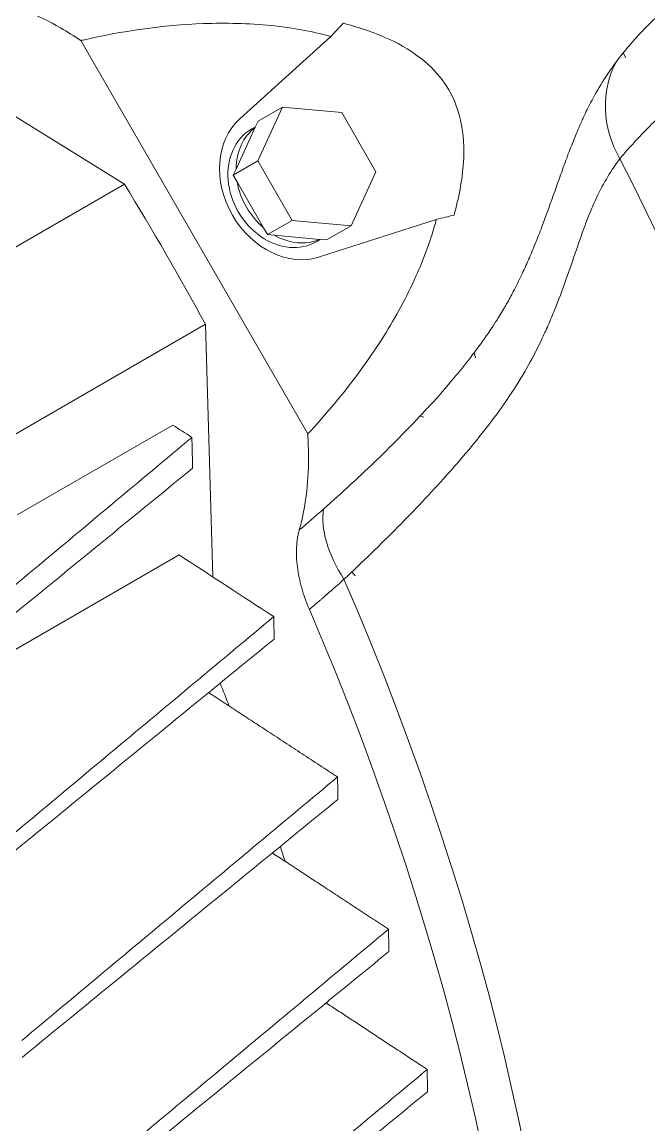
# Model space of a CAD drawing. Header units: millimetres. Extents: x -2122 to 22797, y 3569 to 89276.
# Drawn here: x 11081.6 to 11197.8, y 80718.7 to 80923 of the extents above; entities that cross this region are included whole.
import ezdxf

# ---------------------------------------------------------------- set-up
doc = ezdxf.new("R2010")
doc.units = ezdxf.units.MM
doc.header["$LTSCALE"] = 20
doc.layers.add('IA-TRAZ', color=8, linetype='Continuous', lineweight=5)

# ---------------------------------------------------------------- blocks, each defined once
blk = doc.blocks.new('A$C6cb7b9ed')
at = {"color": 0, "linetype": 'Continuous', "lineweight": 0, "extrusion": (2.77556e-16, 0.816497, 0.57735)}
for p, q in [((2664.77, 4880.23), (2622.71, 4953.07)), ((2652.19, 4938.58), (2669.04, 4953.85)), ((2590.97, 4951.11), (2630.8, 4926.5)), ((2723.25, 4950.8), (2723.71, 4949.91)), ((2655.51, 4930.78), (2660.12, 4940.77)), ((2660.12, 4940.77), (2655.57, 4938.14)), ((2660.12, 4940.77), (2671.07, 4939.76)), ((2671.07, 4939.76), (2677.42, 4928.76)), ((2655.05, 4937.02), (2655.57, 4938.14)), ((2651.48, 4929.28), (2655.05, 4937.02)), ((2655.09, 4937.12), (2654.39, 4936.71)), ((2655.51, 4930.78), (2650.96, 4928.15)), ((2661.87, 4919.78), (2655.51, 4930.78)), ((2650.96, 4928.15), (2651.48, 4929.28)), ((2651.68, 4926.91), (2650.96, 4928.15)), ((2677.42, 4928.76), (2672.82, 4918.77)), ((2595.45, 4906.09), (2630.8, 4926.5)), ((2656.6, 4918.39), (2651.68, 4926.91)), ((2661.87, 4919.78), (2657.32, 4917.15)), ((2672.82, 4918.77), (2661.87, 4919.78)), ((2666.96, 4913), (2688.61, 4919.95)), ((2657.32, 4917.15), (2656.6, 4918.39)), ((2672.82, 4918.77), (2668.27, 4916.14)), ((2658.55, 4917.04), (2657.32, 4917.15)), ((2667.03, 4916.26), (2658.55, 4917.04)), ((2667.14, 4916.25), (2666.44, 4915.84)), ((2668.27, 4916.14), (2667.03, 4916.26)), ((2610.45, 4880.11), (2645.8, 4900.52)), ((2645.8, 4900.52), (2647.2, 4853.72)), ((2695.6, 4895.24), (2695.89, 4894.32)), ((2685.6, 4883.52), (2686.28, 4883.35)), ((2639.76, 4881.87), (2610.89, 4865.2)), ((2578.11, 4821.55), (2640.91, 4857.81)), ((2672.94, 4854.65), (2673.58, 4853.94))]:
    blk.add_line(p, q, dxfattribs=at)
at = {"color": 0, "linetype": 'Continuous', "lineweight": 0, "extrusion": (2.53252e-16, 3.38511e-16, -1)}
blk.add_ellipse((2645.83, 4917.85), major_axis=(-135.82, 235.25), ratio=0.57735, start_param=0.071921, end_param=3.069672, dxfattribs=at)
at = {"color": 0, "linetype": 'Continuous', "lineweight": 0, "extrusion": (7.23711e-17, 3.6528e-16, -1)}
blk.add_ellipse((2739.21, 4939.08), major_axis=(-15.81, 12.25), ratio=0.899363, start_param=-1.144752, end_param=-0.142501, dxfattribs=at)
at = {"color": 0, "linetype": 'Continuous', "lineweight": 0, "extrusion": (6.09555e-17, 2.27489e-16, -1)}
blk.add_ellipse((2661.42, 4926.85), major_axis=(7.5, -12.99), ratio=0.816497, start_param=0.174533, end_param=2.96706, dxfattribs=at)
at = {"color": 0, "linetype": 'Continuous', "lineweight": 0, "extrusion": (2.03185e-17, 7.58296e-17, -1)}
blk.add_ellipse((2660.42, 4926.28), major_axis=(6.03, -10.44), ratio=0.816497, start_param=0, end_param=3.141593, dxfattribs=at)
at = {"color": 0, "linetype": 'Continuous', "lineweight": 0, "extrusion": (-1.27622e-16, 5.45148e-17, -1)}
blk.add_ellipse((2661.92, 4927.14), major_axis=(-6.02, 10.44), ratio=0.816497, start_param=-0.944152, end_param=-0.103045, dxfattribs=at)
at = {"color": 0, "linetype": 'Continuous', "lineweight": 0, "extrusion": (1.29348e-16, 3.31074e-16, -1)}
blk.add_ellipse((2551.77, 4863.55), major_axis=(158.02, -273.7), ratio=0.57735, start_param=-1.485723, end_param=-0.440993, dxfattribs=at)
at = {"color": 0, "linetype": 'Continuous', "lineweight": 0}
for major_axis, start_param, end_param in [((-180, 311.77), -1.612475, -1.529118), ((-157.5, 272.8), -1.82251, -1.807711), ((-157.5, 272.8), -1.922561, -1.91298), ((-157.5, 272.8), -2.014355, -2.013765)]:
    blk.add_ellipse((2458.46, 4809.68), major_axis=major_axis, ratio=0.57735, start_param=start_param, end_param=end_param, dxfattribs=at)
at = {"color": 0, "linetype": 'Continuous', "lineweight": 0, "extrusion": (-1.11556e-17, 1.85856e-16, -1)}
blk.add_ellipse((2661.92, 4927.14), major_axis=(-6.02, 10.44), ratio=0.816497, start_param=-1.99135, end_param=-1.150243, dxfattribs=at)
at = {"color": 0, "linetype": 'Continuous', "lineweight": 0, "extrusion": (-2.2377e-16, -9.9638e-19, -1)}
blk.add_ellipse((2661.92, 4927.14), major_axis=(6.03, -10.44), ratio=0.816497, start_param=0.103045, end_param=0.944152, dxfattribs=at)
at = {"color": 0, "linetype": 'Continuous', "lineweight": 0, "extrusion": (6.97862e-17, 3.30972e-16, -1)}
blk.add_ellipse((2692.92, 4879.18), major_axis=(-0.13, -4.05), ratio=0.000271, start_param=0.000156, end_param=0.001362, dxfattribs=at)
at = {"color": 0, "linetype": 'Continuous', "lineweight": 0, "extrusion": (3.09902e-16, 3.88808e-16, -1)}
blk.add_ellipse((2687.36, 4875.44), major_axis=(5.69, 0), ratio=0.000243, start_param=-0.000084, end_param=0.000589, dxfattribs=at)
at = {"color": 0, "linetype": 'Continuous', "lineweight": 0, "extrusion": (-3.14575e-17, 1.97661e-16, -1)}
blk.add_ellipse((2683.26, 4855.55), major_axis=(-13.57, 14.69), ratio=0.536444, start_param=-1.248912, end_param=-0.395421, dxfattribs=at)
at = {"color": 0, "linetype": 'Continuous', "lineweight": 0, "extrusion": (6.4674e-17, 1.65537e-16, -1)}
blk.add_ellipse((2465.53, 4813.76), major_axis=(175, -303.11), ratio=0.57735, start_param=-1.373098, end_param=-0.197698, dxfattribs=at)
at = {"color": 0, "linetype": 'Continuous', "lineweight": 0, "extrusion": (1.77422e-16, 3.5883e-16, -1)}
blk.add_ellipse((2458.46, 4809.68), major_axis=(175, -303.11), ratio=0.57735, start_param=-1.368372, end_param=-0.202424, dxfattribs=at)
at = {"color": 0, "linetype": 'Continuous', "lineweight": 0}
for points, knots in [([(2520.12, 5158.13), (2535.74, 5164.72), (2553.06, 5167.49), (2590.46, 5165.69), (2610.68, 5160.48), (2652.2, 5142.27), (2673.52, 5128.77), (2714.39, 5095.09), (2733.91, 5074.88), (2769.2, 5029.97), (2784.97, 5005.3), (2811.33, 4953.89), (2821.92, 4927.16), (2836.86, 4874.05), (2841.19, 4847.69), (2842.87, 4797.76), (2840.2, 4774.2), (2827.51, 4732.85), (2817.65, 4714.87), (2800.18, 4696.38), (2795.76, 4692.41), (2791.06, 4688.85)], [0.857319, 0.857319, 0.857319, 0.857319, 1.141035, 1.141035, 1.451262, 1.451262, 1.78138, 1.78138, 2.112838, 2.112838, 2.442405, 2.442405, 2.771531, 2.771531, 3.101998, 3.101998, 3.433922, 3.433922, 3.756301, 3.756301, 3.85507, 3.85507, 3.85507, 3.85507]), ([(2722.65, 4931.2), (2723.65, 4932.42), (2724.72, 4933.62), (2725.85, 4934.82), (2725.88, 4934.85), (2725.9, 4934.87), (2725.92, 4934.89), (2727.03, 4936.08), (2728.21, 4937.26), (2729.42, 4938.47), (2729.47, 4938.52), (2729.52, 4938.57), (2729.57, 4938.61), (2730.76, 4939.8), (2732, 4941.02), (2733.26, 4942.29), (2733.34, 4942.37), (2733.42, 4942.44), (2733.49, 4942.52), (2734.73, 4943.78), (2735.99, 4945.09), (2737.24, 4946.5), (2737.34, 4946.61), (2737.45, 4946.73), (2737.55, 4946.85), (2738.11, 4947.49), (2738.67, 4948.15), (2739.22, 4948.84), (2739.34, 4948.98), (2739.45, 4949.12), (2739.56, 4949.26), (2739.89, 4949.68), (2740.22, 4950.11), (2740.55, 4950.55), (2740.75, 4950.83), (2740.96, 4951.12), (2741.16, 4951.4), (2741.28, 4951.57), (2741.39, 4951.74), (2741.51, 4951.91), (2742.02, 4952.65), (2742.51, 4953.43), (2742.98, 4954.24), (2743.1, 4954.44), (2743.21, 4954.64), (2743.33, 4954.84), (2743.61, 4955.35), (2743.89, 4955.88), (2744.16, 4956.43), (2744.31, 4956.75), (2744.47, 4957.08), (2744.62, 4957.42), (2744.72, 4957.65), (2744.82, 4957.88), (2744.91, 4958.11), (2745.06, 4958.46), (2745.2, 4958.81), (2745.33, 4959.17), (2745.55, 4959.77), (2745.75, 4960.39), (2745.93, 4961.03), (2746, 4961.28), (2746.06, 4961.53), (2746.12, 4961.78), (2746.22, 4962.19), (2746.31, 4962.6), (2746.39, 4963.03), (2746.44, 4963.28), (2746.48, 4963.53), (2746.52, 4963.79), (2746.54, 4963.89), (2746.55, 4963.99), (2746.56, 4964.09), (2746.61, 4964.45), (2746.65, 4964.82), (2746.68, 4965.19), (2746.7, 4965.43), (2746.72, 4965.68), (2746.73, 4965.93), (2746.75, 4966.44), (2746.75, 4966.96), (2746.72, 4967.5), (2746.72, 4967.71), (2746.7, 4967.93), (2746.68, 4968.15), (2746.67, 4968.34), (2746.65, 4968.52), (2746.63, 4968.71), (2746.61, 4968.91), (2746.58, 4969.11), (2746.55, 4969.31), (2746.52, 4969.52), (2746.48, 4969.74), (2746.44, 4969.96), (2746.41, 4970.13), (2746.38, 4970.3), (2746.34, 4970.47), (2746.19, 4971.14), (2746, 4971.81), (2745.75, 4972.48), (2745.71, 4972.58), (2745.68, 4972.68), (2745.64, 4972.77), (2745.51, 4973.1), (2745.37, 4973.43), (2745.22, 4973.75), (2745.2, 4973.8), (2745.17, 4973.85), (2745.15, 4973.9), (2744.97, 4974.26), (2744.79, 4974.62), (2744.58, 4974.96), (2744.58, 4974.97), (2744.57, 4974.98), (2744.57, 4974.99), (2744.36, 4975.34), (2744.14, 4975.69), (2743.91, 4976.02), (2743.88, 4976.06), (2743.86, 4976.09), (2743.83, 4976.12), (2743.62, 4976.43), (2743.39, 4976.72), (2743.16, 4977), (2743.1, 4977.07), (2743.05, 4977.14), (2742.99, 4977.2), (2742.51, 4977.76), (2742.01, 4978.27), (2741.49, 4978.74), (2741.37, 4978.84), (2741.25, 4978.95), (2741.13, 4979.05), (2740.95, 4979.2), (2740.76, 4979.35), (2740.58, 4979.49), (2740.43, 4979.6), (2740.29, 4979.71), (2740.14, 4979.82), (2739.97, 4979.94), (2739.81, 4980.05), (2739.65, 4980.16), (2739.48, 4980.28), (2739.31, 4980.39), (2739.14, 4980.49), (2738.67, 4980.78), (2738.2, 4981.05), (2737.74, 4981.29), (2737.53, 4981.39), (2737.33, 4981.49), (2737.12, 4981.59), (2736.78, 4981.75), (2736.44, 4981.89), (2736.11, 4982.03), (2736, 4982.07), (2735.89, 4982.11), (2735.79, 4982.15), (2735.56, 4982.24), (2735.33, 4982.32), (2735.11, 4982.4), (2734.68, 4982.55), (2734.27, 4982.68), (2733.85, 4982.8), (2733.62, 4982.86), (2733.38, 4982.93), (2733.15, 4982.98), (2732.5, 4983.15), (2731.87, 4983.28), (2731.24, 4983.38), (2730.85, 4983.45), (2730.46, 4983.51), (2730.08, 4983.56), (2729.84, 4983.59), (2729.61, 4983.61), (2729.37, 4983.64), (2728.99, 4983.68), (2728.61, 4983.71), (2728.24, 4983.73), (2727.64, 4983.77), (2727.05, 4983.79), (2726.46, 4983.8), (2726.25, 4983.8), (2726.03, 4983.8), (2725.82, 4983.8), (2724.88, 4983.79), (2723.96, 4983.75), (2723.06, 4983.68), (2722.87, 4983.67), (2722.68, 4983.65), (2722.48, 4983.63), (2720.49, 4983.45), (2718.59, 4983.15), (2716.77, 4982.78), (2716.62, 4982.75), (2716.47, 4982.73), (2716.32, 4982.69), (2715.34, 4982.49), (2714.39, 4982.28), (2713.45, 4982.05), (2712.62, 4981.85), (2711.8, 4981.64), (2711, 4981.43), (2710.9, 4981.41), (2710.79, 4981.38), (2710.69, 4981.35), (2708.96, 4980.9), (2707.29, 4980.43), (2705.66, 4979.99), (2705.59, 4979.97), (2705.53, 4979.96), (2705.47, 4979.94), (2703.81, 4979.49), (2702.2, 4979.07), (2700.62, 4978.69), (2700.59, 4978.69), (2700.56, 4978.68), (2700.53, 4978.67), (2698.92, 4978.29), (2697.35, 4977.97), (2695.79, 4977.71)], [0, 0, 0, 0, 0.0109077, 0.0109077, 0.0109077, 0.0111198, 0.0111198, 0.0111198, 0.0218154, 0.0218154, 0.0218154, 0.0222434, 0.0222434, 0.0222434, 0.032723, 0.032723, 0.032723, 0.0333645, 0.0333645, 0.0333645, 0.0436307, 0.0436307, 0.0436307, 0.0444742, 0.0444742, 0.0444742, 0.0490845, 0.0490845, 0.0490845, 0.0500208, 0.0500208, 0.0500208, 0.0527909, 0.0527909, 0.0527909, 0.0545384, 0.0545384, 0.0545384, 0.0555578, 0.0555578, 0.0555578, 0.0599922, 0.0599922, 0.0599922, 0.0610702, 0.0610702, 0.0610702, 0.0638136, 0.0638136, 0.0638136, 0.0654461, 0.0654461, 0.0654461, 0.0665448, 0.0665448, 0.0665448, 0.068173, 0.068173, 0.068173, 0.0708999, 0.0708999, 0.0708999, 0.071949, 0.071949, 0.071949, 0.0736268, 0.0736268, 0.0736268, 0.0746123, 0.0746123, 0.0746123, 0.0749903, 0.0749903, 0.0749903, 0.0763537, 0.0763537, 0.0763537, 0.0772409, 0.0772409, 0.0772409, 0.0790807, 0.0790807, 0.0790807, 0.0798255, 0.0798255, 0.0798255, 0.0804441, 0.0804441, 0.0804441, 0.0810982, 0.0810982, 0.0810982, 0.0818076, 0.0818076, 0.0818076, 0.0823581, 0.0823581, 0.0823581, 0.0845345, 0.0845345, 0.0845345, 0.084844, 0.084844, 0.084844, 0.085898, 0.085898, 0.085898, 0.0860702, 0.0860702, 0.0860702, 0.0872614, 0.0872614, 0.0872614, 0.0872894, 0.0872894, 0.0872894, 0.0885021, 0.0885021, 0.0885021, 0.0886249, 0.0886249, 0.0886249, 0.089725, 0.089725, 0.089725, 0.0899883, 0.0899883, 0.0899883, 0.0922131, 0.0922131, 0.0922131, 0.0927153, 0.0927153, 0.0927153, 0.0934744, 0.0934744, 0.0934744, 0.0940787, 0.0940787, 0.0940787, 0.0947487, 0.0947487, 0.0947487, 0.0954422, 0.0954422, 0.0954422, 0.0973367, 0.0973367, 0.0973367, 0.0981691, 0.0981691, 0.0981691, 0.0995326, 0.0995326, 0.0995326, 0.099968, 0.099968, 0.099968, 0.100896, 0.100896, 0.100896, 0.1026333, 0.1026333, 0.1026333, 0.1036229, 0.1036229, 0.1036229, 0.1063498, 0.1063498, 0.1063498, 0.1080395, 0.1080395, 0.1080395, 0.1090768, 0.1090768, 0.1090768, 0.11077, 0.11077, 0.11077, 0.1135113, 0.1135113, 0.1135113, 0.1145306, 0.1145306, 0.1145306, 0.1190126, 0.1190126, 0.1190126, 0.1199844, 0.1199844, 0.1199844, 0.130072, 0.130072, 0.130072, 0.1308921, 0.1308921, 0.1308921, 0.136346, 0.136346, 0.136346, 0.1411754, 0.1411754, 0.1411754, 0.1417998, 0.1417998, 0.1417998, 0.1522909, 0.1522909, 0.1522909, 0.1527075, 0.1527075, 0.1527075, 0.1634084, 0.1634084, 0.1634084, 0.1636152, 0.1636152, 0.1636152, 0.1745228, 0.1745228, 0.1745228, 0.1745228]), ([(2711.05, 4968.15), (2712.52, 4968.33), (2713.95, 4968.56), (2715.34, 4968.83), (2715.64, 4968.89), (2715.95, 4968.95), (2716.25, 4969.02), (2717.32, 4969.24), (2718.37, 4969.49), (2719.4, 4969.76), (2719.93, 4969.9), (2720.46, 4970.04), (2720.99, 4970.19), (2722.47, 4970.6), (2723.9, 4971.04), (2725.28, 4971.49), (2725.81, 4971.65), (2726.33, 4971.82), (2726.84, 4971.99), (2727.63, 4972.25), (2728.41, 4972.5), (2729.18, 4972.75), (2729.55, 4972.87), (2729.92, 4972.99), (2730.29, 4973.1), (2731.12, 4973.36), (2731.93, 4973.6), (2732.74, 4973.82), (2733.05, 4973.9), (2733.36, 4973.98), (2733.67, 4974.06), (2733.92, 4974.12), (2734.18, 4974.17), (2734.44, 4974.23), (2734.71, 4974.29), (2734.99, 4974.34), (2735.27, 4974.39), (2735.3, 4974.4), (2735.34, 4974.4), (2735.37, 4974.41), (2735.61, 4974.45), (2735.85, 4974.48), (2736.09, 4974.51), (2736.43, 4974.56), (2736.78, 4974.59), (2737.13, 4974.61), (2737.31, 4974.62), (2737.49, 4974.62), (2737.68, 4974.62), (2737.8, 4974.62), (2737.92, 4974.62), (2738.04, 4974.61), (2738.18, 4974.61), (2738.31, 4974.6), (2738.45, 4974.59), (2738.63, 4974.57), (2738.81, 4974.55), (2739, 4974.52), (2739.06, 4974.51), (2739.13, 4974.5), (2739.19, 4974.48), (2739.29, 4974.46), (2739.4, 4974.44), (2739.51, 4974.41), (2739.63, 4974.38), (2739.75, 4974.34), (2739.88, 4974.29), (2739.94, 4974.27), (2739.99, 4974.25), (2740.05, 4974.23), (2740.1, 4974.21), (2740.15, 4974.19), (2740.2, 4974.16), (2740.3, 4974.12), (2740.41, 4974.06), (2740.51, 4974), (2740.55, 4973.98), (2740.6, 4973.95), (2740.64, 4973.92), (2740.74, 4973.86), (2740.85, 4973.78), (2740.96, 4973.68), (2740.99, 4973.65), (2741.02, 4973.63), (2741.04, 4973.6), (2741.12, 4973.53), (2741.19, 4973.45), (2741.27, 4973.36), (2741.28, 4973.34), (2741.29, 4973.33), (2741.3, 4973.31), (2741.35, 4973.24), (2741.4, 4973.17), (2741.45, 4973.09), (2741.45, 4973.09), (2741.46, 4973.08), (2741.46, 4973.07), (2741.51, 4972.99), (2741.55, 4972.9), (2741.59, 4972.81), (2741.59, 4972.81), (2741.59, 4972.81), (2741.59, 4972.81), (2741.63, 4972.72), (2741.66, 4972.64), (2741.68, 4972.57), (2741.69, 4972.54), (2741.69, 4972.52), (2741.7, 4972.5), (2741.72, 4972.44), (2741.73, 4972.39), (2741.74, 4972.34), (2741.77, 4972.19), (2741.78, 4972.06), (2741.79, 4971.93), (2741.79, 4971.9), (2741.79, 4971.87), (2741.79, 4971.84), (2741.8, 4971.75), (2741.8, 4971.66), (2741.79, 4971.58), (2741.79, 4971.55), (2741.79, 4971.53), (2741.79, 4971.5), (2741.78, 4971.37), (2741.76, 4971.26), (2741.74, 4971.15), (2741.73, 4971.09), (2741.72, 4971.04), (2741.71, 4970.98), (2741.67, 4970.8), (2741.63, 4970.62), (2741.57, 4970.46), (2741.49, 4970.21), (2741.4, 4969.98), (2741.3, 4969.76), (2741.26, 4969.68), (2741.23, 4969.61), (2741.19, 4969.53), (2741.12, 4969.38), (2741.03, 4969.22), (2740.95, 4969.08), (2740.88, 4968.96), (2740.81, 4968.84), (2740.74, 4968.72), (2740.53, 4968.38), (2740.3, 4968.06), (2740.07, 4967.75), (2739.95, 4967.59), (2739.82, 4967.43), (2739.69, 4967.27), (2739.65, 4967.21), (2739.6, 4967.15), (2739.55, 4967.1), (2739.37, 4966.88), (2739.19, 4966.67), (2739, 4966.45), (2738.85, 4966.28), (2738.69, 4966.12), (2738.54, 4965.95), (2738.29, 4965.69), (2738.05, 4965.43), (2737.79, 4965.18), (2737.58, 4964.97), (2737.36, 4964.75), (2737.14, 4964.54), (2736.92, 4964.33), (2736.7, 4964.12), (2736.47, 4963.9), (2736.32, 4963.76), (2736.17, 4963.62), (2736.02, 4963.48), (2735.7, 4963.19), (2735.38, 4962.9), (2735.06, 4962.6), (2734.49, 4962.08), (2733.9, 4961.56), (2733.31, 4961.02), (2732.88, 4960.64), (2732.45, 4960.25), (2732.02, 4959.86), (2730.94, 4958.88), (2729.84, 4957.87), (2728.74, 4956.79), (2728.36, 4956.42), (2727.99, 4956.05), (2727.61, 4955.66), (2726.85, 4954.89), (2726.1, 4954.1), (2725.35, 4953.27), (2725.15, 4953.04), (2724.96, 4952.82), (2724.76, 4952.59), (2723.82, 4951.51), (2722.9, 4950.38), (2722, 4949.19)], [0, 0, 0, 0, 0.0091519, 0.0091519, 0.0091519, 0.0111641, 0.0111641, 0.0111641, 0.0183038, 0.0183038, 0.0183038, 0.0220535, 0.0220535, 0.0220535, 0.0326121, 0.0326121, 0.0326121, 0.0366076, 0.0366076, 0.0366076, 0.0427738, 0.0427738, 0.0427738, 0.0457595, 0.0457595, 0.0457595, 0.0524014, 0.0524014, 0.0524014, 0.0549113, 0.0549113, 0.0549113, 0.0569776, 0.0569776, 0.0569776, 0.0591993, 0.0591993, 0.0591993, 0.0594873, 0.0594873, 0.0594873, 0.061371, 0.061371, 0.061371, 0.0640632, 0.0640632, 0.0640632, 0.0654566, 0.0654566, 0.0654566, 0.0663512, 0.0663512, 0.0663512, 0.067336, 0.067336, 0.067336, 0.0686392, 0.0686392, 0.0686392, 0.0690666, 0.0690666, 0.0690666, 0.0697832, 0.0697832, 0.0697832, 0.0705774, 0.0705774, 0.0705774, 0.0709272, 0.0709272, 0.0709272, 0.0712376, 0.0712376, 0.0712376, 0.0718312, 0.0718312, 0.0718312, 0.0720711, 0.0720711, 0.0720711, 0.0726431, 0.0726431, 0.0726431, 0.0727809, 0.0727809, 0.0727809, 0.0731517, 0.0731517, 0.0731517, 0.0732151, 0.0732151, 0.0732151, 0.0734769, 0.0734769, 0.0734769, 0.0735011, 0.0735011, 0.0735011, 0.0737871, 0.0737871, 0.0737871, 0.0737977, 0.0737977, 0.0737977, 0.0740731, 0.0740731, 0.0740731, 0.0741582, 0.0741582, 0.0741582, 0.0743591, 0.0743591, 0.0743591, 0.0749311, 0.0749311, 0.0749311, 0.0750789, 0.0750789, 0.0750789, 0.0755031, 0.0755031, 0.0755031, 0.0756543, 0.0756543, 0.0756543, 0.0763079, 0.0763079, 0.0763079, 0.0766471, 0.0766471, 0.0766471, 0.0777911, 0.0777911, 0.0777911, 0.0794911, 0.0794911, 0.0794911, 0.080079, 0.080079, 0.080079, 0.0813368, 0.0813368, 0.0813368, 0.082367, 0.082367, 0.082367, 0.0853696, 0.0853696, 0.0853696, 0.086943, 0.086943, 0.086943, 0.0875228, 0.0875228, 0.0875228, 0.0897344, 0.0897344, 0.0897344, 0.0915189, 0.0915189, 0.0915189, 0.0943136, 0.0943136, 0.0943136, 0.0966738, 0.0966738, 0.0966738, 0.0990714, 0.0990714, 0.0990714, 0.1006708, 0.1006708, 0.1006708, 0.1039516, 0.1039516, 0.1039516, 0.1098227, 0.1098227, 0.1098227, 0.1140353, 0.1140353, 0.1140353, 0.1245165, 0.1245165, 0.1245165, 0.1281265, 0.1281265, 0.1281265, 0.1353416, 0.1353416, 0.1353416, 0.1372784, 0.1372784, 0.1372784, 0.1464303, 0.1464303, 0.1464303, 0.1464303]), ([(2622.71, 4953.07), (2621.47, 4953.91), (2620.22, 4954.69), (2618.96, 4955.41), (2614.72, 4957.86), (2610.54, 4959.6), (2606.53, 4960.61)], [0.7242284, 0.7242284, 0.7242284, 0.7242284, 0.75, 0.75, 0.75, 0.8369893, 0.8369893, 0.8369893, 0.8369893]), ([(2622.71, 4953.07), (2622.85, 4953.11), (2623, 4953.14), (2630.17, 4954.82), (2637.9, 4955.94), (2649.57, 4956.37), (2653.81, 4956.28), (2661.65, 4955.49), (2665.4, 4954.86), (2669.04, 4953.85)], [0, 0, 0, 0, 0.053099, 0.053099, 2.66792, 2.66792, 4.103265, 4.103265, 5.345744, 5.345744, 5.345744, 5.345744]), ([(2669.04, 4953.85), (2669.43, 4954.26), (2669.82, 4954.67), (2670.6, 4955.49), (2670.99, 4955.89), (2671.37, 4956.29)], [0.000001, 0.000001, 0.000001, 0.000001, 0.2909698, 0.2909698, 0.5819227, 0.5819227, 0.5819227, 0.5819227]), ([(2691.89, 4920.75), (2692.76, 4923.85), (2693.43, 4927.21), (2693.79, 4933.08), (2693.68, 4935.74), (2692.66, 4940.28), (2691.97, 4942.16), (2689.91, 4945.7), (2688.63, 4947.24), (2685.19, 4950.4), (2682.93, 4951.82), (2677.68, 4954.42), (2674.46, 4955.5), (2671.37, 4956.29)], [0.000001, 0.000001, 0.000001, 0.000001, 1.082435, 1.082435, 1.896008, 1.896008, 2.508718, 2.508718, 3.12169, 3.12169, 3.938855, 3.938855, 5.012793, 5.012793, 5.012793, 5.012793]), ([(2722, 4949.19), (2721.01, 4947.87), (2720.03, 4946.43), (2719.08, 4944.85), (2718.35, 4943.66), (2717.64, 4942.39), (2716.95, 4941.04), (2716.71, 4940.57), (2716.47, 4940.1), (2716.24, 4939.62), (2716.08, 4939.29), (2715.92, 4938.96), (2715.77, 4938.61), (2715.7, 4938.47), (2715.63, 4938.32), (2715.56, 4938.17), (2715.34, 4937.68), (2715.12, 4937.18), (2714.9, 4936.67), (2714.81, 4936.46), (2714.72, 4936.25), (2714.63, 4936.04), (2714.3, 4935.24), (2713.97, 4934.43), (2713.65, 4933.6), (2713.26, 4932.59), (2712.88, 4931.56), (2712.49, 4930.51), (2712.12, 4929.49), (2711.75, 4928.45), (2711.37, 4927.4), (2710.66, 4925.39), (2709.93, 4923.33), (2709.18, 4921.26), (2708.85, 4920.37), (2708.52, 4919.48), (2708.18, 4918.58), (2707.76, 4917.49), (2707.34, 4916.4), (2706.9, 4915.32), (2706.51, 4914.38), (2706.12, 4913.44), (2705.71, 4912.51), (2705.7, 4912.49), (2705.69, 4912.47), (2705.68, 4912.44), (2705.27, 4911.5), (2704.85, 4910.57), (2704.41, 4909.64), (2703.92, 4908.61), (2703.41, 4907.59), (2702.88, 4906.59), (2702.48, 4905.82), (2702.07, 4905.06), (2701.64, 4904.31), (2701.53, 4904.11), (2701.41, 4903.92), (2701.3, 4903.72), (2701.17, 4903.49), (2701.03, 4903.27), (2700.9, 4903.04), (2700.65, 4902.62), (2700.39, 4902.2), (2700.13, 4901.78), (2699.96, 4901.5), (2699.78, 4901.22), (2699.6, 4900.95), (2699.25, 4900.39), (2698.88, 4899.84), (2698.51, 4899.3), (2697.67, 4898.05), (2696.8, 4896.83), (2695.9, 4895.63), (2695.6, 4895.23), (2695.3, 4894.83), (2694.99, 4894.43), (2693.98, 4893.11), (2692.93, 4891.82), (2691.85, 4890.53), (2690.45, 4888.86), (2689, 4887.21), (2687.51, 4885.58), (2687.32, 4885.37), (2687.13, 4885.16), (2686.94, 4884.96), (2685.62, 4883.53), (2684.28, 4882.11), (2682.9, 4880.7), (2681.32, 4879.08), (2679.7, 4877.47), (2678.05, 4875.87), (2677.96, 4875.79), (2677.88, 4875.71), (2677.79, 4875.63), (2674.56, 4872.51), (2671.2, 4869.4), (2667.7, 4866.31)], [0, 0, 0, 0, 0.0098946, 0.0098946, 0.0098946, 0.0174159, 0.0174159, 0.0174159, 0.0199904, 0.0199904, 0.0199904, 0.0217699, 0.0217699, 0.0217699, 0.0225385, 0.0225385, 0.0225385, 0.0250846, 0.0250846, 0.0250846, 0.0261238, 0.0261238, 0.0261238, 0.0300542, 0.0300542, 0.0300542, 0.0348318, 0.0348318, 0.0348318, 0.0394953, 0.0394953, 0.0394953, 0.048401, 0.048401, 0.048401, 0.0522477, 0.0522477, 0.0522477, 0.0569113, 0.0569113, 0.0569113, 0.0609556, 0.0609556, 0.0609556, 0.0610538, 0.0610538, 0.0610538, 0.0651355, 0.0651355, 0.0651355, 0.0696636, 0.0696636, 0.0696636, 0.0731154, 0.0731154, 0.0731154, 0.0740175, 0.0740175, 0.0740175, 0.0750784, 0.0750784, 0.0750784, 0.0770484, 0.0770484, 0.0770484, 0.0783715, 0.0783715, 0.0783715, 0.0810248, 0.0810248, 0.0810248, 0.0870795, 0.0870795, 0.0870795, 0.089101, 0.089101, 0.089101, 0.0957874, 0.0957874, 0.0957874, 0.1044954, 0.1044954, 0.1044954, 0.105595, 0.105595, 0.105595, 0.1132033, 0.1132033, 0.1132033, 0.1219113, 0.1219113, 0.1219113, 0.1223538, 0.1223538, 0.1223538, 0.1393271, 0.1393271, 0.1393271, 0.1393271]), ([(2671.49, 4853.29), (2674.95, 4856.52), (2678.26, 4859.73), (2681.42, 4862.92), (2681.42, 4862.93), (2681.43, 4862.93), (2681.43, 4862.93), (2684.59, 4866.12), (2687.6, 4869.3), (2690.45, 4872.48), (2690.45, 4872.48), (2690.46, 4872.49), (2690.46, 4872.49), (2693.31, 4875.67), (2696, 4878.86), (2698.48, 4882.11), (2698.49, 4882.12), (2698.49, 4882.12), (2698.5, 4882.13), (2699.74, 4883.75), (2700.93, 4885.39), (2702.05, 4887.06), (2702.62, 4887.9), (2703.17, 4888.75), (2703.71, 4889.6), (2703.98, 4890.03), (2704.24, 4890.46), (2704.5, 4890.89), (2704.76, 4891.33), (2705.02, 4891.76), (2705.27, 4892.2), (2705.27, 4892.21), (2705.28, 4892.22), (2705.28, 4892.23), (2706.28, 4893.97), (2707.21, 4895.77), (2708.08, 4897.59), (2708.08, 4897.6), (2708.09, 4897.6), (2708.09, 4897.61), (2708.52, 4898.52), (2708.94, 4899.44), (2709.34, 4900.36), (2709.34, 4900.36), (2709.35, 4900.37), (2709.35, 4900.38), (2709.75, 4901.3), (2710.14, 4902.22), (2710.51, 4903.15), (2710.51, 4903.15), (2710.51, 4903.16), (2710.52, 4903.16), (2711.27, 4905.02), (2711.96, 4906.88), (2712.62, 4908.73), (2713.28, 4910.58), (2713.91, 4912.41), (2714.52, 4914.19), (2714.52, 4914.19), (2714.53, 4914.19), (2714.53, 4914.19), (2715.14, 4915.97), (2715.74, 4917.69), (2716.35, 4919.33), (2716.35, 4919.34), (2716.36, 4919.34), (2716.36, 4919.35), (2716.66, 4920.16), (2716.97, 4920.95), (2717.29, 4921.72), (2717.29, 4921.73), (2717.3, 4921.73), (2717.3, 4921.74), (2717.46, 4922.12), (2717.62, 4922.5), (2717.78, 4922.87), (2717.95, 4923.23), (2718.11, 4923.59), (2718.28, 4923.94), (2718.28, 4923.95), (2718.28, 4923.95), (2718.28, 4923.96), (2718.96, 4925.38), (2719.67, 4926.69), (2720.4, 4927.89), (2721.13, 4929.1), (2721.88, 4930.19), (2722.65, 4931.2)], [0, 0, 0, 0, 0.0165644, 0.0165644, 0.0165644, 0.0165822, 0.0165822, 0.0165822, 0.0331314, 0.0331314, 0.0331314, 0.0331645, 0.0331645, 0.0331645, 0.0497035, 0.0497035, 0.0497035, 0.0497467, 0.0497467, 0.0497467, 0.0579934, 0.0579934, 0.0579934, 0.0621397, 0.0621397, 0.0621397, 0.0642134, 0.0642134, 0.0642134, 0.0662873, 0.0662873, 0.0662873, 0.066329, 0.066329, 0.066329, 0.0745865, 0.0745865, 0.0745865, 0.0746201, 0.0746201, 0.0746201, 0.0787378, 0.0787378, 0.0787378, 0.0787656, 0.0787656, 0.0787656, 0.0828903, 0.0828903, 0.0828903, 0.0829112, 0.0829112, 0.0829112, 0.0911975, 0.0911975, 0.0911975, 0.0994934, 0.0994934, 0.0994934, 0.0995051, 0.0995051, 0.0995051, 0.1077846, 0.1077846, 0.1077846, 0.1078089, 0.1078089, 0.1078089, 0.1119301, 0.1119301, 0.1119301, 0.1119578, 0.1119578, 0.1119578, 0.1140311, 0.1140311, 0.1140311, 0.1160757, 0.1160757, 0.1160757, 0.1161037, 0.1161037, 0.1161037, 0.1243864, 0.1243864, 0.1243864, 0.1326579, 0.1326579, 0.1326579, 0.1326579]), ([(2688.61, 4919.95), (2687.66, 4916.31), (2686.33, 4912.74), (2683.1, 4905.56), (2681.07, 4901.85), (2674.86, 4891.96), (2670.02, 4885.83), (2664.98, 4880.45), (2664.87, 4880.34), (2664.77, 4880.23)], [0.000001, 0.000001, 0.000001, 0.000001, 1.260361, 1.260361, 2.716248, 2.716248, 5.371588, 5.371588, 5.427589, 5.427589, 5.427589, 5.427589]), ([(2691.89, 4920.75), (2691.35, 4920.62), (2690.81, 4920.49), (2689.71, 4920.22), (2689.16, 4920.09), (2688.61, 4919.95)], [0.000001, 0.000001, 0.000001, 0.000001, 0.2909617, 0.2909617, 0.5819383, 0.5819383, 0.5819383, 0.5819383]), ([(2643.3, 4879.57), (2633.55, 4871.43), (2623.81, 4863.3), (2604.31, 4847.03), (2594.57, 4838.9), (2584.82, 4830.76)], [0, 0, 0, 0, 5.10353, 5.10353, 10.20706, 10.20706, 10.20706, 10.20706]), ([(2643.43, 4873.87), (2643.41, 4874.82), (2643.39, 4875.77), (2643.35, 4877.66), (2643.32, 4878.62), (2643.3, 4879.57)], [-0.7037957, -0.7037957, -0.7037957, -0.7037957, -0.3526809, -0.3526809, 0, 0, 0, 0]), ([(2663.21, 4862.44), (2664.34, 4866.42), (2664.92, 4870.91), (2664.92, 4875.81), (2664.92, 4877.26), (2664.87, 4878.73), (2664.77, 4880.23)], [0.1630107, 0.1630107, 0.1630107, 0.1630107, 0.25, 0.25, 0.25, 0.2757716, 0.2757716, 0.2757716, 0.2757716]), ([(2584.91, 4826.08), (2594.67, 4834.05), (2604.42, 4842.01), (2623.93, 4857.94), (2633.68, 4865.91), (2643.43, 4873.87)], [0.000039, 0.000039, 0.000039, 0.000039, 5.104429, 5.104429, 10.208927, 10.208927, 10.208927, 10.208927]), ([(2663.21, 4862.44), (2663.17, 4862.31), (2663.14, 4862.19), (2663.08, 4861.94), (2663.05, 4861.81), (2662.96, 4861.42), (2662.91, 4861.16), (2662.79, 4860.35), (2662.73, 4859.8), (2662.64, 4858.07), (2662.69, 4856.85), (2663.01, 4854.32), (2663.28, 4853.01), (2664.03, 4850.37), (2664.5, 4849.03), (2665.07, 4847.71)], [0, 0, 0, 0, 0.054706, 0.054706, 0.109384, 0.109384, 0.218651, 0.218651, 0.436809, 0.436809, 0.871848, 0.871848, 1.308188, 1.308188, 1.744626, 1.744626, 1.744626, 1.744626]), ([(2665.07, 4847.71), (2665.6, 4848.16), (2666.13, 4848.61), (2666.66, 4849.06), (2666.69, 4849.09), (2666.73, 4849.12), (2666.76, 4849.15), (2666.8, 4849.18), (2666.83, 4849.21), (2666.86, 4849.23), (2666.93, 4849.29), (2667, 4849.35), (2667.07, 4849.41), (2667.2, 4849.52), (2667.34, 4849.64), (2667.47, 4849.76), (2667.74, 4849.99), (2668.01, 4850.22), (2668.28, 4850.45), (2668.29, 4850.46), (2668.3, 4850.46), (2668.3, 4850.47), (2669.37, 4851.4), (2670.44, 4852.34), (2671.49, 4853.29)], [0, 0, 0, 0, 0.00248843, 0.00248843, 0.00248843, 0.00264776, 0.00264776, 0.00264776, 0.00280708, 0.00280708, 0.00280708, 0.00312574, 0.00312574, 0.00312574, 0.00376304, 0.00376304, 0.00376304, 0.00503764, 0.00503764, 0.00503764, 0.00506794, 0.00506794, 0.00506794, 0.01013587, 0.01013587, 0.01013587, 0.01013587]), ([(2658.47, 4846.37), (2648.72, 4838.23), (2638.96, 4830.1), (2619.46, 4813.83), (2609.71, 4805.69), (2599.96, 4797.55)], [0, 0, 0, 0, 5.10487, 5.10487, 10.20974, 10.20974, 10.20974, 10.20974]), ([(2600.01, 4794.43), (2609.77, 4802.4), (2619.52, 4810.36), (2639.04, 4826.3), (2648.8, 4834.26), (2658.55, 4842.23)], [0.000021, 0.000021, 0.000021, 0.000021, 5.105751, 5.105751, 10.211537, 10.211537, 10.211537, 10.211537]), ([(2670.29, 4816.67), (2660.54, 4808.53), (2650.78, 4800.4), (2631.27, 4784.12), (2621.52, 4775.99), (2611.76, 4767.85)], [0, 0, 0, 0, 5.105932, 5.105932, 10.211863, 10.211863, 10.211863, 10.211863]), ([(2611.81, 4764.72), (2621.57, 4772.69), (2631.32, 4780.66), (2650.85, 4796.59), (2660.61, 4804.56), (2670.37, 4812.53)], [0.000024, 0.000024, 0.000024, 0.000024, 5.106654, 5.106654, 10.213348, 10.213348, 10.213348, 10.213348]), ([(2679.75, 4788.47), (2669.99, 4780.33), (2660.23, 4772.2), (2640.71, 4755.92), (2630.95, 4747.79), (2621.19, 4739.65)], [0, 0, 0, 0, 5.106769, 5.106769, 10.213538, 10.213538, 10.213538, 10.213538]), ([(2621.23, 4736.52), (2630.99, 4744.49), (2640.76, 4752.45), (2660.28, 4768.39), (2670.05, 4776.36), (2679.81, 4784.33)], [0.000026, 0.000026, 0.000026, 0.000026, 5.10734, 5.10734, 10.214723, 10.214723, 10.214723, 10.214723]), ([(2686.92, 4762.5), (2677.16, 4754.36), (2667.4, 4746.22), (2647.87, 4729.95), (2638.11, 4721.81), (2628.35, 4713.67)], [0, 0, 0, 0, 5.107404, 5.107404, 10.214808, 10.214808, 10.214808, 10.214808]), ([(2628.38, 4710.54), (2638.14, 4718.51), (2647.91, 4726.47), (2667.44, 4742.41), (2677.2, 4750.38), (2686.97, 4758.35)], [0.000027, 0.000027, 0.000027, 0.000027, 5.107832, 5.107832, 10.21571, 10.21571, 10.21571, 10.21571])]:
    blk.add_open_spline(points, degree=3, knots=knots, dxfattribs=at)
for points in [[(2639.76, 4881.87), (2640.94, 4881.1), (2642.12, 4880.33), (2643.3, 4879.57)], [(2667.7, 4866.31), (2666.22, 4864.99), (2664.72, 4863.7), (2663.21, 4862.44)], [(2640.91, 4857.81), (2646.77, 4854), (2652.62, 4850.18), (2658.47, 4846.37)], [(2658.55, 4842.23), (2658.53, 4843.6), (2658.5, 4844.98), (2658.47, 4846.37)], [(2670.37, 4812.53), (2670.34, 4813.91), (2670.32, 4815.29), (2670.29, 4816.67)], [(2679.81, 4784.33), (2679.79, 4785.71), (2679.77, 4787.09), (2679.75, 4788.47)], [(2686.97, 4758.35), (2686.95, 4759.73), (2686.94, 4761.11), (2686.92, 4762.5)]]:
    blk.add_open_spline(points, degree=3, dxfattribs=at)
for points, weights in [([(2646.4, 4832.3), (2657.83, 4824.83), (2670.29, 4816.67)], [1.09452486121, 1.06498950367, 1.03347439642]), ([(2658.21, 4802.6), (2668.53, 4795.83), (2679.75, 4788.47)], [1.09776539731, 1.0677430024, 1.03628107644]), ([(2668.17, 4774.83), (2677.19, 4768.9), (2686.92, 4762.5)], [1.0978233001, 1.06887669789, 1.03898421094])]:
    blk.add_rational_spline(points, weights, degree=2, dxfattribs=at)

msp = doc.modelspace()

# ---------------------------------------------------------------- block references
at = {"layer": 'IA-TRAZ'}
msp.add_blockref('A$C6cb7b9ed', (8469.77, 75966.46, 10192.11), dxfattribs=at)

doc.saveas('drawing.dxf')
